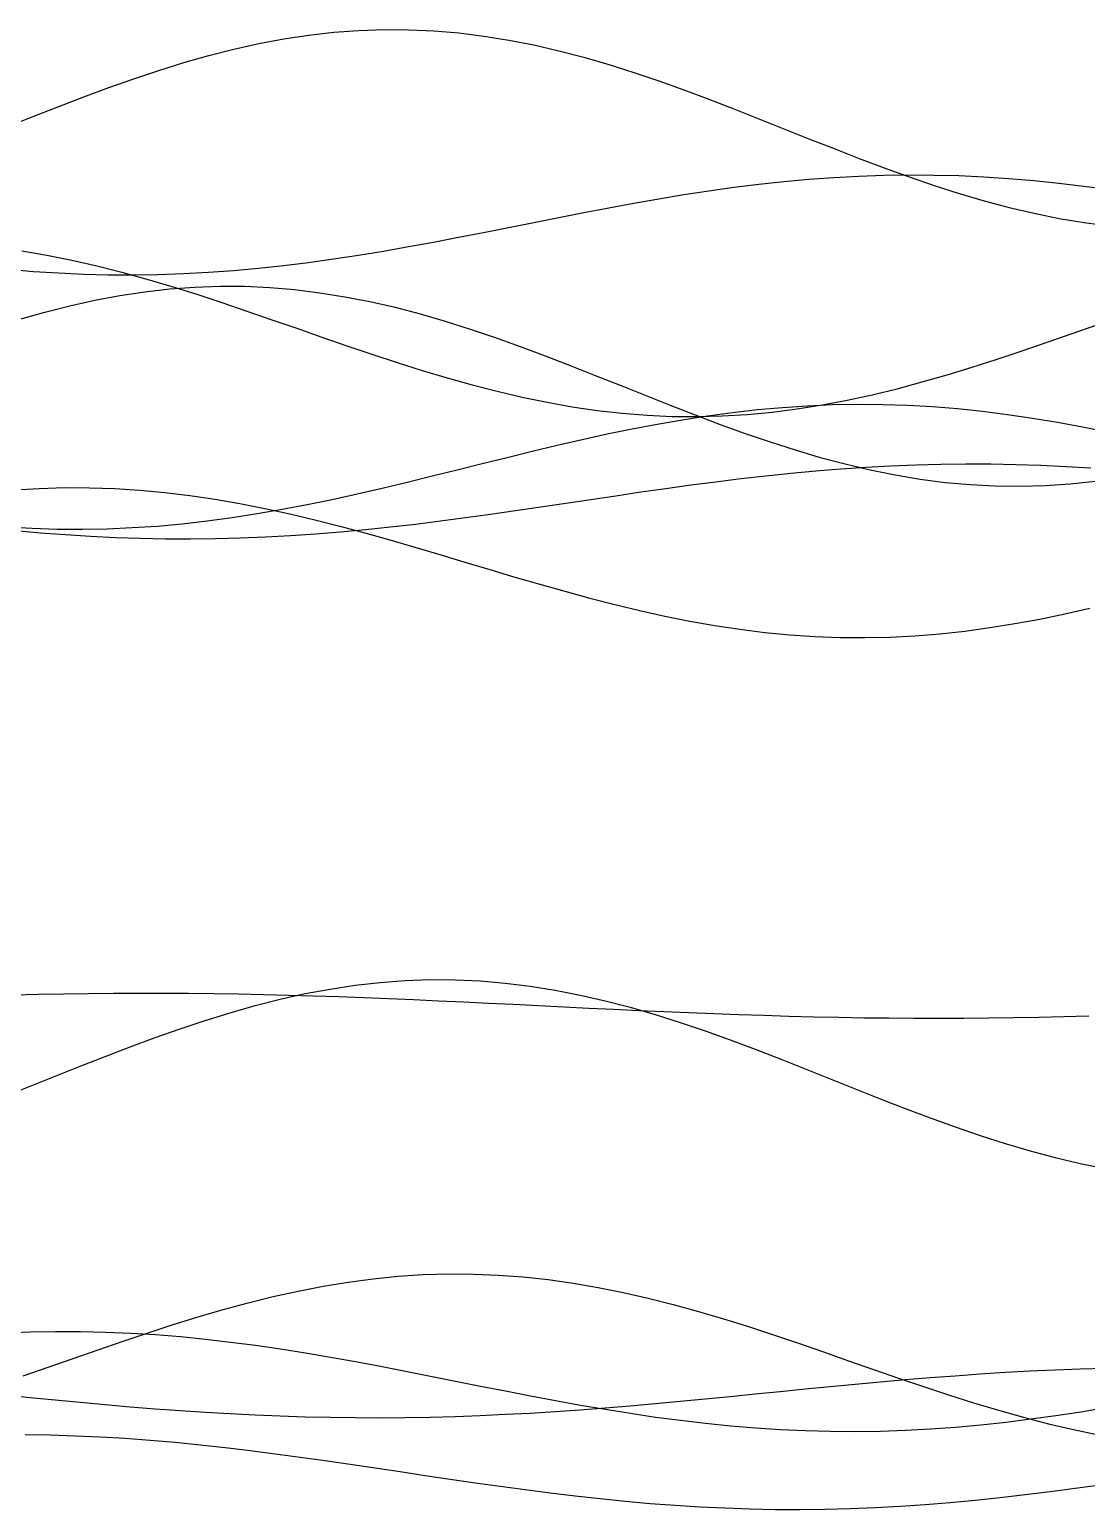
# Model space of a CAD drawing. Header units: metres. Extents: x -249 to 352, y -252 to 258.
# Drawn here: x 97.9 to 182.4, y 139.3 to 257.6 of the extents above; entities that cross this region are included whole.
import ezdxf

# ---------------------------------------------------------------- set-up
doc = ezdxf.new("R2010")
doc.units = ezdxf.units.M

msp = doc.modelspace()

# ---------------------------------------------------------------- linework, layer by layer
for p, q in [((116.25, 256.49, -433.01), (118.25, 256.86, -433.01)), ((118.25, 256.86, -433.01), (120.25, 257.16, -433.01)), ((120.25, 257.16, -433.01), (122.25, 257.39, -433.01)), ((122.25, 257.39, -433.01), (124.25, 257.54, -433.01)), ((124.25, 257.54, -433.01), (126.25, 257.61, -433.01)), ((126.25, 257.61, -433.01), (128.25, 257.6, -433.01)), ((128.25, 257.6, -433.01), (130.25, 257.51, -433.01)), ((130.25, 257.51, -433.01), (132.25, 257.34, -433.01)), ((132.25, 257.34, -433.01), (134.25, 257.09, -433.01)), ((134.25, 257.09, -433.01), (136.25, 256.77, -433.01)), ((112.25, 255.54, -433.01), (114.25, 256.04, -433.01)), ((114.25, 256.04, -433.01), (116.25, 256.49, -433.01)), ((136.25, 256.77, -433.01), (138.25, 256.38, -433.01)), ((138.25, 256.38, -433.01), (140.25, 255.92, -433.01)), ((140.25, 255.92, -433.01), (142.25, 255.4, -433.01)), ((108.25, 254.35, -433.01), (110.25, 254.97, -433.01)), ((110.25, 254.97, -433.01), (112.25, 255.54, -433.01)), ((142.25, 255.4, -433.01), (144.25, 254.82, -433.01)), ((144.25, 254.82, -433.01), (146.25, 254.18, -433.01)), ((104.25, 252.98, -433.01), (106.25, 253.68, -433.01)), ((106.25, 253.68, -433.01), (108.25, 254.35, -433.01)), ((146.25, 254.18, -433.01), (148.25, 253.5, -433.01)), ((148.25, 253.5, -433.01), (150.25, 252.79, -433.01)), ((100.25, 251.47, -433.01), (102.25, 252.23, -433.01)), ((102.25, 252.23, -433.01), (104.25, 252.98, -433.01)), ((150.25, 252.79, -433.01), (152.25, 252.04, -433.01)), ((98.25, 250.68, -433.01), (100.25, 251.47, -433.01)), ((152.25, 252.04, -433.01), (154.25, 251.27, -433.01)), ((154.25, 251.27, -433.01), (156.25, 250.48, -433.01)), ((96.25, 249.88, -433.01), (98.25, 250.68, -433.01)), ((156.25, 250.48, -433.01), (158.25, 249.68, -433.01)), ((158.25, 249.68, -433.01), (160.25, 248.88, -433.01)), ((160.25, 248.88, -433.01), (162.25, 248.09, -433.01)), ((162.25, 248.09, -433.01), (164.25, 247.31, -433.01)), ((164.25, 247.31, -433.01), (166.25, 246.56, -433.01)), ((166.25, 246.56, -433.01), (168.25, 245.83, -433.01)), ((152.23, 244.72, -433.01), (154.23, 245, -433.01)), ((154.23, 245, -433.01), (156.23, 245.25, -433.01)), ((156.23, 245.25, -433.01), (158.23, 245.46, -433.01)), ((158.23, 245.46, -433.01), (160.23, 245.64, -433.01)), ((160.23, 245.64, -433.01), (162.23, 245.79, -433.01)), ((162.23, 245.79, -433.01), (164.23, 245.89, -433.01)), ((164.23, 245.89, -433.01), (166.23, 245.96, -433.01)), ((166.23, 245.96, -433.01), (168.23, 245.99, -433.01)), ((168.23, 245.99, -433.01), (170.23, 245.98, -433.01)), ((168.25, 245.83, -433.01), (170.25, 245.15, -433.01)), ((170.23, 245.98, -433.01), (172.23, 245.93, -433.01)), ((170.25, 245.15, -433.01), (172.25, 244.51, -433.01)), ((172.23, 245.93, -433.01), (174.23, 245.84, -433.01)), ((174.23, 245.84, -433.01), (176.23, 245.71, -433.01)), ((176.23, 245.71, -433.01), (178.23, 245.54, -433.01)), ((178.23, 245.54, -433.01), (180.23, 245.34, -433.01)), ((180.23, 245.34, -433.01), (182.23, 245.1, -433.01)), ((182.23, 245.1, -433.01), (184.23, 244.84, -433.01)), ((146.23, 243.73, -433.01), (148.23, 244.08, -433.01)), ((148.23, 244.08, -433.01), (150.23, 244.41, -433.01)), ((150.23, 244.41, -433.01), (152.23, 244.72, -433.01)), ((172.25, 244.51, -433.01), (174.25, 243.92, -433.01)), ((174.25, 243.92, -433.01), (176.25, 243.39, -433.01)), ((140.23, 242.59, -433.01), (142.23, 242.98, -433.01)), ((142.23, 242.98, -433.01), (144.23, 243.36, -433.01)), ((144.23, 243.36, -433.01), (146.23, 243.73, -433.01)), ((176.25, 243.39, -433.01), (178.25, 242.92, -433.01)), ((178.25, 242.92, -433.01), (180.25, 242.51, -433.01)), ((134.23, 241.39, -433.01), (136.23, 241.79, -433.01)), ((136.23, 241.79, -433.01), (138.23, 242.19, -433.01)), ((138.23, 242.19, -433.01), (140.23, 242.59, -433.01)), ((180.25, 242.51, -433.01), (182.25, 242.18, -433.01)), ((182.25, 242.18, -433.01), (184.25, 241.92, -433.01)), ((126.23, 239.9, -433.01), (128.23, 240.25, -433.01)), ((128.23, 240.25, -433.01), (130.23, 240.62, -433.01)), ((130.23, 240.62, -433.01), (132.23, 241, -433.01)), ((132.23, 241, -433.01), (134.23, 241.39, -433.01)), ((97.3, 239.92, -433.01), (99.3, 239.58, -433.01)), ((99.3, 239.58, -433.01), (101.3, 239.18, -433.01)), ((101.3, 239.18, -433.01), (103.3, 238.72, -433.01)), ((120.23, 238.99, -433.01), (122.23, 239.27, -433.01)), ((122.23, 239.27, -433.01), (124.23, 239.57, -433.01)), ((124.23, 239.57, -433.01), (126.23, 239.9, -433.01)), ((96.23, 238.44, -433.01), (98.23, 238.27, -433.01)), ((98.23, 238.27, -433.01), (100.23, 238.15, -433.01)), ((100.23, 238.15, -433.01), (102.23, 238.05, -433.01)), ((102.23, 238.05, -433.01), (104.23, 238, -433.01)), ((103.3, 238.72, -433.01), (105.3, 238.21, -433.01)), ((104.23, 238, -433.01), (106.23, 237.99, -433.01)), ((105.3, 238.21, -433.01), (107.3, 237.66, -433.01)), ((106.23, 237.99, -433.01), (108.23, 238.02, -433.01)), ((108.23, 238.02, -433.01), (110.23, 238.09, -433.01)), ((110.23, 238.09, -433.01), (112.23, 238.2, -433.01)), ((112.23, 238.2, -433.01), (114.23, 238.34, -433.01)), ((114.23, 238.34, -433.01), (116.23, 238.52, -433.01)), ((116.23, 238.52, -433.01), (118.23, 238.74, -433.01)), ((118.23, 238.74, -433.01), (120.23, 238.99, -433.01)), ((107.14, 236.64, -433.01), (109.14, 236.87, -433.01)), ((107.3, 237.66, -433.01), (109.3, 237.06, -433.01)), ((109.14, 236.87, -433.01), (111.14, 237.02, -433.01)), ((109.3, 237.06, -433.01), (111.3, 236.44, -433.01)), ((111.14, 237.02, -433.01), (113.14, 237.09, -433.01)), ((113.14, 237.09, -433.01), (115.14, 237.08, -433.01)), ((115.14, 237.08, -433.01), (117.14, 236.99, -433.01)), ((117.14, 236.99, -433.01), (119.14, 236.82, -433.01)), ((119.14, 236.82, -433.01), (121.14, 236.57, -433.01)), ((99.14, 235.02, -433.01), (101.14, 235.52, -433.01)), ((101.14, 235.52, -433.01), (103.14, 235.97, -433.01)), ((103.14, 235.97, -433.01), (105.14, 236.34, -433.01)), ((105.14, 236.34, -433.01), (107.14, 236.64, -433.01)), ((111.3, 236.44, -433.01), (113.3, 235.78, -433.01)), ((113.3, 235.78, -433.01), (115.3, 235.1, -433.01)), ((121.14, 236.57, -433.01), (123.14, 236.25, -433.01)), ((123.14, 236.25, -433.01), (125.14, 235.86, -433.01)), ((125.14, 235.86, -433.01), (127.14, 235.4, -433.01)), ((97.14, 234.45, -433.01), (99.14, 235.02, -433.01)), ((115.3, 235.1, -433.01), (117.3, 234.41, -433.01)), ((117.3, 234.41, -433.01), (119.3, 233.72, -433.01)), ((127.14, 235.4, -433.01), (129.14, 234.88, -433.01)), ((129.14, 234.88, -433.01), (131.14, 234.3, -433.01)), ((119.3, 233.72, -433.01), (121.3, 233.02, -433.01)), ((131.14, 234.3, -433.01), (133.14, 233.66, -433.01)), ((133.14, 233.66, -433.01), (135.14, 232.98, -433.01)), ((179.3, 232.62, -433.01), (181.3, 233.31, -433.01)), ((181.3, 233.31, -433.01), (183.3, 234.01, -433.01)), ((121.3, 233.02, -433.01), (123.3, 232.32, -433.01)), ((123.3, 232.32, -433.01), (125.3, 231.64, -433.01)), ((135.14, 232.98, -433.01), (137.14, 232.27, -433.01)), ((137.14, 232.27, -433.01), (139.14, 231.52, -433.01)), ((177.3, 231.93, -433.01), (179.3, 232.62, -433.01)), ((125.3, 231.64, -433.01), (127.3, 230.99, -433.01)), ((127.3, 230.99, -433.01), (129.3, 230.35, -433.01)), ((139.14, 231.52, -433.01), (141.14, 230.74, -433.01)), ((173.3, 230.62, -433.01), (175.3, 231.26, -433.01)), ((175.3, 231.26, -433.01), (177.3, 231.93, -433.01)), ((129.3, 230.35, -433.01), (131.3, 229.75, -433.01)), ((131.3, 229.75, -433.01), (133.3, 229.19, -433.01)), ((141.14, 230.74, -433.01), (143.14, 229.95, -433.01)), ((143.14, 229.95, -433.01), (145.14, 229.16, -433.01)), ((169.3, 229.43, -433.01), (171.3, 230, -433.01)), ((171.3, 230, -433.01), (173.3, 230.62, -433.01)), ((133.3, 229.19, -433.01), (135.3, 228.68, -433.01)), ((135.3, 228.68, -433.01), (137.3, 228.21, -433.01)), ((145.14, 229.16, -433.01), (147.14, 228.36, -433.01)), ((163.3, 227.97, -433.01), (165.3, 228.4, -433.01)), ((165.3, 228.4, -433.01), (167.3, 228.89, -433.01)), ((167.3, 228.89, -433.01), (169.3, 229.43, -433.01)), ((137.3, 228.21, -433.01), (139.3, 227.8, -433.01)), ((139.3, 227.8, -433.01), (141.3, 227.45, -433.01)), ((141.3, 227.45, -433.01), (143.3, 227.16, -433.01)), ((147.14, 228.36, -433.01), (149.14, 227.57, -433.01)), ((149.14, 227.57, -433.01), (151.14, 226.79, -433.01)), ((154.12, 226.99, -433.01), (156.12, 227.22, -433.01)), ((156.12, 227.22, -433.01), (158.12, 227.4, -433.01)), ((157.3, 227.02, -433.01), (159.3, 227.27, -433.01)), ((158.12, 227.4, -433.01), (160.12, 227.53, -433.01)), ((159.3, 227.27, -433.01), (161.3, 227.59, -433.01)), ((160.12, 227.53, -433.01), (162.12, 227.62, -433.01)), ((161.3, 227.59, -433.01), (163.3, 227.97, -433.01)), ((162.12, 227.62, -433.01), (164.12, 227.65, -433.01)), ((164.12, 227.65, -433.01), (166.12, 227.64, -433.01)), ((166.12, 227.64, -433.01), (168.12, 227.57, -433.01)), ((168.12, 227.57, -433.01), (170.12, 227.46, -433.01)), ((170.12, 227.46, -433.01), (172.12, 227.3, -433.01)), ((172.12, 227.3, -433.01), (174.12, 227.09, -433.01)), ((143.3, 227.16, -433.01), (145.3, 226.93, -433.01)), ((145.3, 226.93, -433.01), (147.3, 226.77, -433.01)), ((146.12, 225.68, -433.01), (148.12, 226.06, -433.01)), ((147.3, 226.77, -433.01), (149.3, 226.68, -433.01)), ((148.12, 226.06, -433.01), (150.12, 226.41, -433.01)), ((149.3, 226.68, -433.01), (151.3, 226.66, -433.01)), ((150.12, 226.41, -433.01), (152.12, 226.72, -433.01)), ((151.14, 226.79, -433.01), (153.14, 226.04, -433.01)), ((151.3, 226.66, -433.01), (153.3, 226.71, -433.01)), ((152.12, 226.72, -433.01), (154.12, 226.99, -433.01)), ((153.14, 226.04, -433.01), (155.14, 225.31, -433.01)), ((153.3, 226.71, -433.01), (155.3, 226.83, -433.01)), ((155.3, 226.83, -433.01), (157.3, 227.02, -433.01)), ((174.12, 227.09, -433.01), (176.12, 226.84, -433.01)), ((176.12, 226.84, -433.01), (178.12, 226.54, -433.01)), ((178.12, 226.54, -433.01), (180.12, 226.21, -433.01)), ((180.12, 226.21, -433.01), (182.12, 225.84, -433.01)), ((142.12, 224.83, -433.01), (144.12, 225.27, -433.01)), ((144.12, 225.27, -433.01), (146.12, 225.68, -433.01)), ((155.14, 225.31, -433.01), (157.14, 224.63, -433.01)), ((182.12, 225.84, -433.01), (184.12, 225.44, -433.01)), ((136.12, 223.4, -433.01), (138.12, 223.89, -433.01)), ((138.12, 223.89, -433.01), (140.12, 224.37, -433.01)), ((140.12, 224.37, -433.01), (142.12, 224.83, -433.01)), ((157.14, 224.63, -433.01), (159.14, 223.99, -433.01)), ((159.14, 223.99, -433.01), (161.14, 223.4, -433.01)), ((132.12, 222.41, -433.01), (134.12, 222.91, -433.01)), ((134.12, 222.91, -433.01), (136.12, 223.4, -433.01)), ((160.79, 222.32, -433.01), (162.79, 222.49, -433.01)), ((161.14, 223.4, -433.01), (163.14, 222.87, -433.01)), ((162.79, 222.49, -433.01), (164.79, 222.62, -433.01)), ((163.14, 222.87, -433.01), (165.14, 222.4, -433.01)), ((164.79, 222.62, -433.01), (166.79, 222.73, -433.01)), ((166.79, 222.73, -433.01), (168.79, 222.81, -433.01)), ((168.79, 222.81, -433.01), (170.79, 222.86, -433.01)), ((170.79, 222.86, -433.01), (172.79, 222.88, -433.01)), ((172.79, 222.88, -433.01), (174.79, 222.87, -433.01)), ((174.79, 222.87, -433.01), (176.79, 222.84, -433.01)), ((176.79, 222.84, -433.01), (178.79, 222.77, -433.01)), ((178.79, 222.77, -433.01), (180.79, 222.67, -433.01)), ((180.79, 222.67, -433.01), (182.79, 222.55, -433.01)), ((126.12, 220.94, -433.01), (128.12, 221.42, -433.01)), ((128.12, 221.42, -433.01), (130.12, 221.91, -433.01)), ((130.12, 221.91, -433.01), (132.12, 222.41, -433.01)), ((150.79, 221.19, -433.01), (152.79, 221.45, -433.01)), ((152.79, 221.45, -433.01), (154.79, 221.7, -433.01)), ((154.79, 221.7, -433.01), (156.79, 221.93, -433.01)), ((156.79, 221.93, -433.01), (158.79, 222.14, -433.01)), ((158.79, 222.14, -433.01), (160.79, 222.32, -433.01)), ((165.14, 222.4, -433.01), (167.14, 221.99, -433.01)), ((167.14, 221.99, -433.01), (169.14, 221.66, -433.01)), ((169.14, 221.66, -433.01), (171.14, 221.4, -433.01)), ((171.14, 221.4, -433.01), (173.14, 221.22, -433.01)), ((181.14, 221.29, -433.01), (183.14, 221.5, -433.01)), ((96.72, 220.81, -433.01), (98.72, 220.92, -433.01)), ((98.72, 220.92, -433.01), (100.72, 220.98, -433.01)), ((100.72, 220.98, -433.01), (102.72, 220.97, -433.01)), ((102.72, 220.97, -433.01), (104.72, 220.9, -433.01)), ((104.72, 220.9, -433.01), (106.72, 220.77, -433.01)), ((106.72, 220.77, -433.01), (108.72, 220.59, -433.01)), ((108.72, 220.59, -433.01), (110.72, 220.35, -433.01)), ((110.72, 220.35, -433.01), (112.72, 220.05, -433.01)), ((122.12, 220.04, -433.01), (124.12, 220.48, -433.01)), ((124.12, 220.48, -433.01), (126.12, 220.94, -433.01)), ((142.79, 220.03, -433.01), (144.79, 220.33, -433.01)), ((144.79, 220.33, -433.01), (146.79, 220.63, -433.01)), ((146.79, 220.63, -433.01), (148.79, 220.91, -433.01)), ((148.79, 220.91, -433.01), (150.79, 221.19, -433.01)), ((173.14, 221.22, -433.01), (175.14, 221.12, -433.01)), ((175.14, 221.12, -433.01), (177.14, 221.09, -433.01)), ((177.14, 221.09, -433.01), (179.14, 221.15, -433.01)), ((179.14, 221.15, -433.01), (181.14, 221.29, -433.01)), ((112.72, 220.05, -433.01), (114.72, 219.71, -433.01)), ((114.72, 219.71, -433.01), (116.72, 219.32, -433.01)), ((116.12, 218.9, -433.01), (118.12, 219.25, -433.01)), ((116.72, 219.32, -433.01), (118.72, 218.88, -433.01)), ((118.12, 219.25, -433.01), (120.12, 219.63, -433.01)), ((120.12, 219.63, -433.01), (122.12, 220.04, -433.01)), ((134.79, 218.86, -433.01), (136.79, 219.14, -433.01)), ((136.79, 219.14, -433.01), (138.79, 219.44, -433.01)), ((138.79, 219.44, -433.01), (140.79, 219.74, -433.01)), ((140.79, 219.74, -433.01), (142.79, 220.03, -433.01)), ((96.12, 217.85, -433.01), (98.12, 217.73, -433.01)), ((104.12, 217.69, -433.01), (106.12, 217.78, -433.01)), ((106.12, 217.78, -433.01), (108.12, 217.91, -433.01)), ((108.12, 217.91, -433.01), (110.12, 218.09, -433.01)), ((110.12, 218.09, -433.01), (112.12, 218.32, -433.01)), ((112.12, 218.32, -433.01), (114.12, 218.59, -433.01)), ((114.12, 218.59, -433.01), (116.12, 218.9, -433.01)), ((118.72, 218.88, -433.01), (120.72, 218.41, -433.01)), ((120.72, 218.41, -433.01), (122.72, 217.9, -433.01)), ((122.72, 217.9, -433.01), (124.72, 217.36, -433.01)), ((124.79, 217.63, -433.01), (126.79, 217.84, -433.01)), ((126.79, 217.84, -433.01), (128.79, 218.07, -433.01)), ((128.79, 218.07, -433.01), (130.79, 218.32, -433.01)), ((130.79, 218.32, -433.01), (132.79, 218.58, -433.01)), ((132.79, 218.58, -433.01), (134.79, 218.86, -433.01)), ((96.79, 217.55, -433.01), (98.79, 217.37, -433.01)), ((98.12, 217.73, -433.01), (100.12, 217.67, -433.01)), ((98.79, 217.37, -433.01), (100.79, 217.22, -433.01)), ((100.12, 217.67, -433.01), (102.12, 217.66, -433.01)), ((100.79, 217.22, -433.01), (102.79, 217.1, -433.01)), ((102.12, 217.66, -433.01), (104.12, 217.69, -433.01)), ((102.79, 217.1, -433.01), (104.79, 217, -433.01)), ((104.79, 217, -433.01), (106.79, 216.93, -433.01)), ((106.79, 216.93, -433.01), (108.79, 216.89, -433.01)), ((108.79, 216.89, -433.01), (110.79, 216.88, -433.01)), ((110.79, 216.88, -433.01), (112.79, 216.91, -433.01)), ((112.79, 216.91, -433.01), (114.79, 216.96, -433.01)), ((114.79, 216.96, -433.01), (116.79, 217.04, -433.01)), ((116.79, 217.04, -433.01), (118.79, 217.15, -433.01)), ((118.79, 217.15, -433.01), (120.79, 217.28, -433.01)), ((120.79, 217.28, -433.01), (122.79, 217.44, -433.01)), ((122.79, 217.44, -433.01), (124.79, 217.63, -433.01)), ((124.72, 217.36, -433.01), (126.72, 216.8, -433.01)), ((126.72, 216.8, -433.01), (128.72, 216.22, -433.01)), ((128.72, 216.22, -433.01), (130.72, 215.63, -433.01)), ((130.72, 215.63, -433.01), (132.72, 215.03, -433.01)), ((132.72, 215.03, -433.01), (134.72, 214.43, -433.01)), ((134.72, 214.43, -433.01), (136.72, 213.83, -433.01)), ((136.72, 213.83, -433.01), (138.72, 213.25, -433.01)), ((138.72, 213.25, -433.01), (140.72, 212.69, -433.01)), ((140.72, 212.69, -433.01), (142.72, 212.14, -433.01)), ((142.72, 212.14, -433.01), (144.72, 211.63, -433.01)), ((144.72, 211.63, -433.01), (146.72, 211.15, -433.01)), ((146.72, 211.15, -433.01), (148.72, 210.71, -433.01)), ((148.72, 210.71, -433.01), (150.72, 210.31, -433.01)), ((178.72, 210.47, -433.01), (180.72, 210.89, -433.01)), ((180.72, 210.89, -433.01), (182.72, 211.35, -433.01)), ((150.72, 210.31, -433.01), (152.72, 209.96, -433.01)), ((152.72, 209.96, -433.01), (154.72, 209.65, -433.01)), ((154.72, 209.65, -433.01), (156.72, 209.4, -433.01)), ((170.72, 209.29, -433.01), (172.72, 209.5, -433.01)), ((172.72, 209.5, -433.01), (174.72, 209.78, -433.01)), ((174.72, 209.78, -433.01), (176.72, 210.1, -433.01)), ((176.72, 210.1, -433.01), (178.72, 210.47, -433.01)), ((156.72, 209.4, -433.01), (158.72, 209.21, -433.01)), ((158.72, 209.21, -433.01), (160.72, 209.07, -433.01)), ((160.72, 209.07, -433.01), (162.72, 209, -433.01)), ((162.72, 209, -433.01), (164.72, 208.98, -433.01)), ((164.72, 208.98, -433.01), (166.72, 209.02, -433.01)), ((166.72, 209.02, -433.01), (168.72, 209.13, -433.01)), ((168.72, 209.13, -433.01), (170.72, 209.29, -433.01)), ((121.95, 180.88, -433.01), (123.95, 181.18, -433.01)), ((123.95, 181.18, -433.01), (125.95, 181.41, -433.01)), ((125.95, 181.41, -433.01), (127.95, 181.56, -433.01)), ((127.95, 181.56, -433.01), (129.95, 181.63, -433.01)), ((129.95, 181.63, -433.01), (131.95, 181.62, -433.01)), ((131.95, 181.62, -433.01), (133.95, 181.53, -433.01)), ((133.95, 181.53, -433.01), (135.95, 181.36, -433.01)), ((135.95, 181.36, -433.01), (137.95, 181.11, -433.01)), ((137.95, 181.11, -433.01), (139.95, 180.79, -433.01)), ((96.63, 180.41, -433.01), (98.63, 180.46, -433.01)), ((98.63, 180.46, -433.01), (100.63, 180.5, -433.01)), ((100.63, 180.5, -433.01), (102.63, 180.53, -433.01)), ((102.63, 180.53, -433.01), (104.63, 180.55, -433.01)), ((104.63, 180.55, -433.01), (106.63, 180.55, -433.01)), ((106.63, 180.55, -433.01), (108.63, 180.55, -433.01)), ((108.63, 180.55, -433.01), (110.63, 180.54, -433.01)), ((110.63, 180.54, -433.01), (112.63, 180.52, -433.01)), ((112.63, 180.52, -433.01), (114.63, 180.49, -433.01)), ((114.63, 180.49, -433.01), (116.63, 180.45, -433.01)), ((115.95, 179.56, -433.01), (117.95, 180.06, -433.01)), ((116.63, 180.45, -433.01), (118.63, 180.4, -433.01)), ((117.95, 180.06, -433.01), (119.95, 180.51, -433.01)), ((118.63, 180.4, -433.01), (120.63, 180.34, -433.01)), ((119.95, 180.51, -433.01), (121.95, 180.88, -433.01)), ((120.63, 180.34, -433.01), (122.63, 180.28, -433.01)), ((122.63, 180.28, -433.01), (124.63, 180.2, -433.01)), ((124.63, 180.2, -433.01), (126.63, 180.13, -433.01)), ((126.63, 180.13, -433.01), (128.63, 180.04, -433.01)), ((128.63, 180.04, -433.01), (130.63, 179.95, -433.01)), ((130.63, 179.95, -433.01), (132.63, 179.86, -433.01)), ((139.95, 180.79, -433.01), (141.95, 180.4, -433.01)), ((141.95, 180.4, -433.01), (143.95, 179.94, -433.01)), ((143.95, 179.94, -433.01), (145.95, 179.42, -433.01)), ((111.95, 178.37, -433.01), (113.95, 178.99, -433.01)), ((113.95, 178.99, -433.01), (115.95, 179.56, -433.01)), ((132.63, 179.86, -433.01), (134.63, 179.76, -433.01)), ((134.63, 179.76, -433.01), (136.63, 179.66, -433.01)), ((136.63, 179.66, -433.01), (138.63, 179.56, -433.01)), ((138.63, 179.56, -433.01), (140.63, 179.46, -433.01)), ((140.63, 179.46, -433.01), (142.63, 179.36, -433.01)), ((142.63, 179.36, -433.01), (144.63, 179.27, -433.01)), ((144.63, 179.27, -433.01), (146.63, 179.17, -433.01)), ((145.95, 179.42, -433.01), (147.95, 178.84, -433.01)), ((146.63, 179.17, -433.01), (148.63, 179.08, -433.01)), ((147.95, 178.84, -433.01), (149.95, 178.2, -433.01)), ((148.63, 179.08, -433.01), (150.63, 179, -433.01)), ((150.63, 179, -433.01), (152.63, 178.92, -433.01)), ((152.63, 178.92, -433.01), (154.63, 178.84, -433.01)), ((154.63, 178.84, -433.01), (156.63, 178.78, -433.01)), ((156.63, 178.78, -433.01), (158.63, 178.72, -433.01)), ((158.63, 178.72, -433.01), (160.63, 178.67, -433.01)), ((180.63, 178.69, -433.01), (182.63, 178.74, -433.01)), ((107.95, 177, -433.01), (109.95, 177.7, -433.01)), ((109.95, 177.7, -433.01), (111.95, 178.37, -433.01)), ((149.95, 178.2, -433.01), (151.95, 177.53, -433.01)), ((151.95, 177.53, -433.01), (153.95, 176.81, -433.01)), ((160.63, 178.67, -433.01), (162.63, 178.63, -433.01)), ((162.63, 178.63, -433.01), (164.63, 178.59, -433.01)), ((164.63, 178.59, -433.01), (166.63, 178.57, -433.01)), ((166.63, 178.57, -433.01), (168.63, 178.56, -433.01)), ((168.63, 178.56, -433.01), (170.63, 178.55, -433.01)), ((170.63, 178.55, -433.01), (172.63, 178.56, -433.01)), ((172.63, 178.56, -433.01), (174.63, 178.58, -433.01)), ((174.63, 178.58, -433.01), (176.63, 178.61, -433.01)), ((176.63, 178.61, -433.01), (178.63, 178.64, -433.01)), ((178.63, 178.64, -433.01), (180.63, 178.69, -433.01)), ((105.95, 176.25, -433.01), (107.95, 177, -433.01)), ((153.95, 176.81, -433.01), (155.95, 176.06, -433.01)), ((101.95, 174.7, -433.01), (103.95, 175.49, -433.01)), ((103.95, 175.49, -433.01), (105.95, 176.25, -433.01)), ((155.95, 176.06, -433.01), (157.95, 175.29, -433.01)), ((157.95, 175.29, -433.01), (159.95, 174.5, -433.01)), ((99.95, 173.9, -433.01), (101.95, 174.7, -433.01)), ((159.95, 174.5, -433.01), (161.95, 173.7, -433.01)), ((95.95, 172.31, -433.01), (97.95, 173.1, -433.01)), ((97.95, 173.1, -433.01), (99.95, 173.9, -433.01)), ((161.95, 173.7, -433.01), (163.95, 172.9, -433.01)), ((163.95, 172.9, -433.01), (165.95, 172.11, -433.01)), ((165.95, 172.11, -433.01), (167.95, 171.33, -433.01)), ((167.95, 171.33, -433.01), (169.95, 170.58, -433.01)), ((169.95, 170.58, -433.01), (171.95, 169.85, -433.01)), ((171.95, 169.85, -433.01), (173.95, 169.17, -433.01)), ((173.95, 169.17, -433.01), (175.95, 168.53, -433.01)), ((175.95, 168.53, -433.01), (177.95, 167.94, -433.01)), ((177.95, 167.94, -433.01), (179.95, 167.41, -433.01)), ((179.95, 167.41, -433.01), (181.95, 166.94, -433.01)), ((181.95, 166.94, -433.01), (183.95, 166.53, -433.01)), ((121.4, 157.12, -433.01), (123.4, 157.44, -433.01)), ((123.4, 157.44, -433.01), (125.4, 157.71, -433.01)), ((125.4, 157.71, -433.01), (127.4, 157.91, -433.01)), ((127.4, 157.91, -433.01), (129.4, 158.04, -433.01)), ((129.4, 158.04, -433.01), (131.4, 158.1, -433.01)), ((131.4, 158.1, -433.01), (133.4, 158.09, -433.01)), ((133.4, 158.09, -433.01), (135.4, 158.01, -433.01)), ((135.4, 158.01, -433.01), (137.4, 157.86, -433.01)), ((137.4, 157.86, -433.01), (139.4, 157.65, -433.01)), ((139.4, 157.65, -433.01), (141.4, 157.36, -433.01)), ((115.4, 155.79, -433.01), (117.4, 156.28, -433.01)), ((117.4, 156.28, -433.01), (119.4, 156.73, -433.01)), ((119.4, 156.73, -433.01), (121.4, 157.12, -433.01)), ((141.4, 157.36, -433.01), (143.4, 157.02, -433.01)), ((143.4, 157.02, -433.01), (145.4, 156.62, -433.01)), ((145.4, 156.62, -433.01), (147.4, 156.16, -433.01)), ((111.4, 154.66, -433.01), (113.4, 155.25, -433.01)), ((113.4, 155.25, -433.01), (115.4, 155.79, -433.01)), ((147.4, 156.16, -433.01), (149.4, 155.65, -433.01)), ((149.4, 155.65, -433.01), (151.4, 155.1, -433.01)), ((151.4, 155.1, -433.01), (153.4, 154.51, -433.01)), ((107.4, 153.39, -433.01), (109.4, 154.04, -433.01)), ((109.4, 154.04, -433.01), (111.4, 154.66, -433.01)), ((153.4, 154.51, -433.01), (155.4, 153.88, -433.01)), ((155.4, 153.88, -433.01), (157.4, 153.22, -433.01)), ((95.98, 153.39, -433.01), (97.98, 153.46, -433.01)), ((97.98, 153.46, -433.01), (99.98, 153.5, -433.01)), ((99.98, 153.5, -433.01), (101.98, 153.49, -433.01)), ((101.98, 153.49, -433.01), (103.98, 153.45, -433.01)), ((103.4, 152.03, -433.01), (105.4, 152.72, -433.01)), ((103.98, 153.45, -433.01), (105.98, 153.36, -433.01)), ((105.4, 152.72, -433.01), (107.4, 153.39, -433.01)), ((105.98, 153.36, -433.01), (107.98, 153.24, -433.01)), ((107.98, 153.24, -433.01), (109.98, 153.08, -433.01)), ((109.98, 153.08, -433.01), (111.98, 152.88, -433.01)), ((111.98, 152.88, -433.01), (113.98, 152.65, -433.01)), ((157.4, 153.22, -433.01), (159.4, 152.55, -433.01)), ((101.4, 151.34, -433.01), (103.4, 152.03, -433.01)), ((113.98, 152.65, -433.01), (115.98, 152.39, -433.01)), ((115.98, 152.39, -433.01), (117.98, 152.1, -433.01)), ((117.98, 152.1, -433.01), (119.98, 151.79, -433.01)), ((119.98, 151.79, -433.01), (121.98, 151.45, -433.01)), ((159.4, 152.55, -433.01), (161.4, 151.86, -433.01)), ((161.4, 151.86, -433.01), (163.4, 151.16, -433.01)), ((97.4, 149.94, -433.01), (99.4, 150.64, -433.01)), ((99.4, 150.64, -433.01), (101.4, 151.34, -433.01)), ((121.98, 151.45, -433.01), (123.98, 151.09, -433.01)), ((123.98, 151.09, -433.01), (125.98, 150.71, -433.01)), ((125.98, 150.71, -433.01), (127.98, 150.33, -433.01)), ((127.98, 150.33, -433.01), (129.98, 149.93, -433.01)), ((163.4, 151.16, -433.01), (165.4, 150.46, -433.01)), ((165.4, 150.46, -433.01), (167.4, 149.76, -433.01)), ((175.95, 150.23, -433.01), (177.95, 150.34, -433.01)), ((177.95, 150.34, -433.01), (179.95, 150.43, -433.01)), ((179.95, 150.43, -433.01), (181.95, 150.5, -433.01)), ((181.95, 150.5, -433.01), (183.95, 150.55, -433.01)), ((129.98, 149.93, -433.01), (131.98, 149.53, -433.01)), ((131.98, 149.53, -433.01), (133.98, 149.13, -433.01)), ((133.98, 149.13, -433.01), (135.98, 148.74, -433.01)), ((161.95, 149.1, -433.01), (163.95, 149.29, -433.01)), ((163.95, 149.29, -433.01), (165.95, 149.47, -433.01)), ((165.95, 149.47, -433.01), (167.95, 149.65, -433.01)), ((167.4, 149.76, -433.01), (169.4, 149.09, -433.01)), ((167.95, 149.65, -433.01), (169.95, 149.81, -433.01)), ((169.95, 149.81, -433.01), (171.95, 149.96, -433.01)), ((171.95, 149.96, -433.01), (173.95, 150.1, -433.01)), ((173.95, 150.1, -433.01), (175.95, 150.23, -433.01)), ((95.95, 148.42, -433.01), (97.95, 148.22, -433.01)), ((97.95, 148.22, -433.01), (99.95, 148.02, -433.01)), ((99.95, 148.02, -433.01), (101.95, 147.84, -433.01)), ((135.98, 148.74, -433.01), (137.98, 148.35, -433.01)), ((137.98, 148.35, -433.01), (139.98, 147.97, -433.01)), ((139.98, 147.97, -433.01), (141.98, 147.61, -433.01)), ((149.95, 147.92, -433.01), (151.95, 148.11, -433.01)), ((151.95, 148.11, -433.01), (153.95, 148.3, -433.01)), ((153.95, 148.3, -433.01), (155.95, 148.5, -433.01)), ((155.95, 148.5, -433.01), (157.95, 148.7, -433.01)), ((157.95, 148.7, -433.01), (159.95, 148.9, -433.01)), ((159.95, 148.9, -433.01), (161.95, 149.1, -433.01)), ((169.4, 149.09, -433.01), (171.4, 148.43, -433.01)), ((171.4, 148.43, -433.01), (173.4, 147.79, -433.01)), ((101.95, 147.84, -433.01), (103.95, 147.66, -433.01)), ((103.95, 147.66, -433.01), (105.95, 147.48, -433.01)), ((105.95, 147.48, -433.01), (107.95, 147.32, -433.01)), ((107.95, 147.32, -433.01), (109.95, 147.18, -433.01)), ((109.95, 147.18, -433.01), (111.95, 147.04, -433.01)), ((111.95, 147.04, -433.01), (113.95, 146.93, -433.01)), ((113.95, 146.93, -433.01), (115.95, 146.83, -433.01)), ((115.95, 146.83, -433.01), (117.95, 146.74, -433.01)), ((131.95, 146.7, -433.01), (133.95, 146.78, -433.01)), ((133.95, 146.78, -433.01), (135.95, 146.87, -433.01)), ((135.95, 146.87, -433.01), (137.95, 146.97, -433.01)), ((137.95, 146.97, -433.01), (139.95, 147.1, -433.01)), ((139.95, 147.1, -433.01), (141.95, 147.24, -433.01)), ((141.95, 147.24, -433.01), (143.95, 147.39, -433.01)), ((141.98, 147.61, -433.01), (143.98, 147.27, -433.01)), ((143.95, 147.39, -433.01), (145.95, 147.56, -433.01)), ((143.98, 147.27, -433.01), (145.98, 146.95, -433.01)), ((145.95, 147.56, -433.01), (147.95, 147.73, -433.01)), ((145.98, 146.95, -433.01), (147.98, 146.65, -433.01)), ((147.95, 147.73, -433.01), (149.95, 147.92, -433.01)), ((173.4, 147.79, -433.01), (175.4, 147.19, -433.01)), ((175.4, 147.19, -433.01), (177.4, 146.63, -433.01)), ((177.98, 146.5, -433.01), (179.98, 146.78, -433.01)), ((179.98, 146.78, -433.01), (181.98, 147.08, -433.01)), ((181.98, 147.08, -433.01), (183.98, 147.41, -433.01)), ((117.95, 146.74, -433.01), (119.95, 146.68, -433.01)), ((119.95, 146.68, -433.01), (121.95, 146.63, -433.01)), ((121.95, 146.63, -433.01), (123.95, 146.61, -433.01)), ((123.95, 146.61, -433.01), (125.95, 146.6, -433.01)), ((125.95, 146.6, -433.01), (127.95, 146.61, -433.01)), ((127.95, 146.61, -433.01), (129.95, 146.65, -433.01)), ((129.95, 146.65, -433.01), (131.95, 146.7, -433.01)), ((147.98, 146.65, -433.01), (149.98, 146.39, -433.01)), ((149.98, 146.39, -433.01), (151.98, 146.15, -433.01)), ((151.98, 146.15, -433.01), (153.98, 145.95, -433.01)), ((153.98, 145.95, -433.01), (155.98, 145.79, -433.01)), ((155.98, 145.79, -433.01), (157.98, 145.66, -433.01)), ((157.98, 145.66, -433.01), (159.98, 145.57, -433.01)), ((159.98, 145.57, -433.01), (161.98, 145.51, -433.01)), ((165.98, 145.53, -433.01), (167.98, 145.6, -433.01)), ((167.98, 145.6, -433.01), (169.98, 145.71, -433.01)), ((169.98, 145.71, -433.01), (171.98, 145.85, -433.01)), ((171.98, 145.85, -433.01), (173.98, 146.03, -433.01)), ((173.98, 146.03, -433.01), (175.98, 146.25, -433.01)), ((175.98, 146.25, -433.01), (177.98, 146.5, -433.01)), ((177.4, 146.63, -433.01), (179.4, 146.12, -433.01)), ((179.4, 146.12, -433.01), (181.4, 145.65, -433.01)), ((181.4, 145.65, -433.01), (183.4, 145.24, -433.01)), ((97.55, 145.26, -433.01), (99.55, 145.23, -433.01)), ((99.55, 145.23, -433.01), (101.55, 145.16, -433.01)), ((101.55, 145.16, -433.01), (103.55, 145.07, -433.01)), ((103.55, 145.07, -433.01), (105.55, 144.95, -433.01)), ((105.55, 144.95, -433.01), (107.55, 144.8, -433.01)), ((107.55, 144.8, -433.01), (109.55, 144.63, -433.01)), ((109.55, 144.63, -433.01), (111.55, 144.43, -433.01)), ((111.55, 144.43, -433.01), (113.55, 144.22, -433.01)), ((161.98, 145.51, -433.01), (163.98, 145.5, -433.01)), ((163.98, 145.5, -433.01), (165.98, 145.53, -433.01)), ((113.55, 144.22, -433.01), (115.55, 143.98, -433.01)), ((115.55, 143.98, -433.01), (117.55, 143.72, -433.01)), ((117.55, 143.72, -433.01), (119.55, 143.45, -433.01)), ((119.55, 143.45, -433.01), (121.55, 143.17, -433.01)), ((121.55, 143.17, -433.01), (123.55, 142.88, -433.01)), ((123.55, 142.88, -433.01), (125.55, 142.59, -433.01)), ((125.55, 142.59, -433.01), (127.55, 142.29, -433.01)), ((127.55, 142.29, -433.01), (129.55, 141.99, -433.01)), ((129.55, 141.99, -433.01), (131.55, 141.69, -433.01)), ((131.55, 141.69, -433.01), (133.55, 141.4, -433.01)), ((133.55, 141.4, -433.01), (135.55, 141.12, -433.01)), ((135.55, 141.12, -433.01), (137.55, 140.85, -433.01)), ((137.55, 140.85, -433.01), (139.55, 140.59, -433.01)), ((179.55, 140.7, -433.01), (181.55, 140.96, -433.01)), ((181.55, 140.96, -433.01), (183.55, 141.24, -433.01)), ((139.55, 140.59, -433.01), (141.55, 140.35, -433.01)), ((141.55, 140.35, -433.01), (143.55, 140.13, -433.01)), ((143.55, 140.13, -433.01), (145.55, 139.93, -433.01)), ((145.55, 139.93, -433.01), (147.55, 139.75, -433.01)), ((147.55, 139.75, -433.01), (149.55, 139.6, -433.01)), ((167.55, 139.53, -433.01), (169.55, 139.66, -433.01)), ((169.55, 139.66, -433.01), (171.55, 139.83, -433.01)), ((171.55, 139.83, -433.01), (173.55, 140.01, -433.01)), ((173.55, 140.01, -433.01), (175.55, 140.22, -433.01)), ((175.55, 140.22, -433.01), (177.55, 140.45, -433.01)), ((177.55, 140.45, -433.01), (179.55, 140.7, -433.01)), ((149.55, 139.6, -433.01), (151.55, 139.48, -433.01)), ((151.55, 139.48, -433.01), (153.55, 139.38, -433.01)), ((153.55, 139.38, -433.01), (155.55, 139.31, -433.01)), ((155.55, 139.31, -433.01), (157.55, 139.27, -433.01)), ((157.55, 139.27, -433.01), (159.55, 139.27, -433.01)), ((159.55, 139.27, -433.01), (161.55, 139.29, -433.01)), ((161.55, 139.29, -433.01), (163.55, 139.34, -433.01)), ((163.55, 139.34, -433.01), (165.55, 139.42, -433.01)), ((165.55, 139.42, -433.01), (167.55, 139.53, -433.01))]:
    msp.add_line(p, q)

doc.saveas('drawing.dxf')
